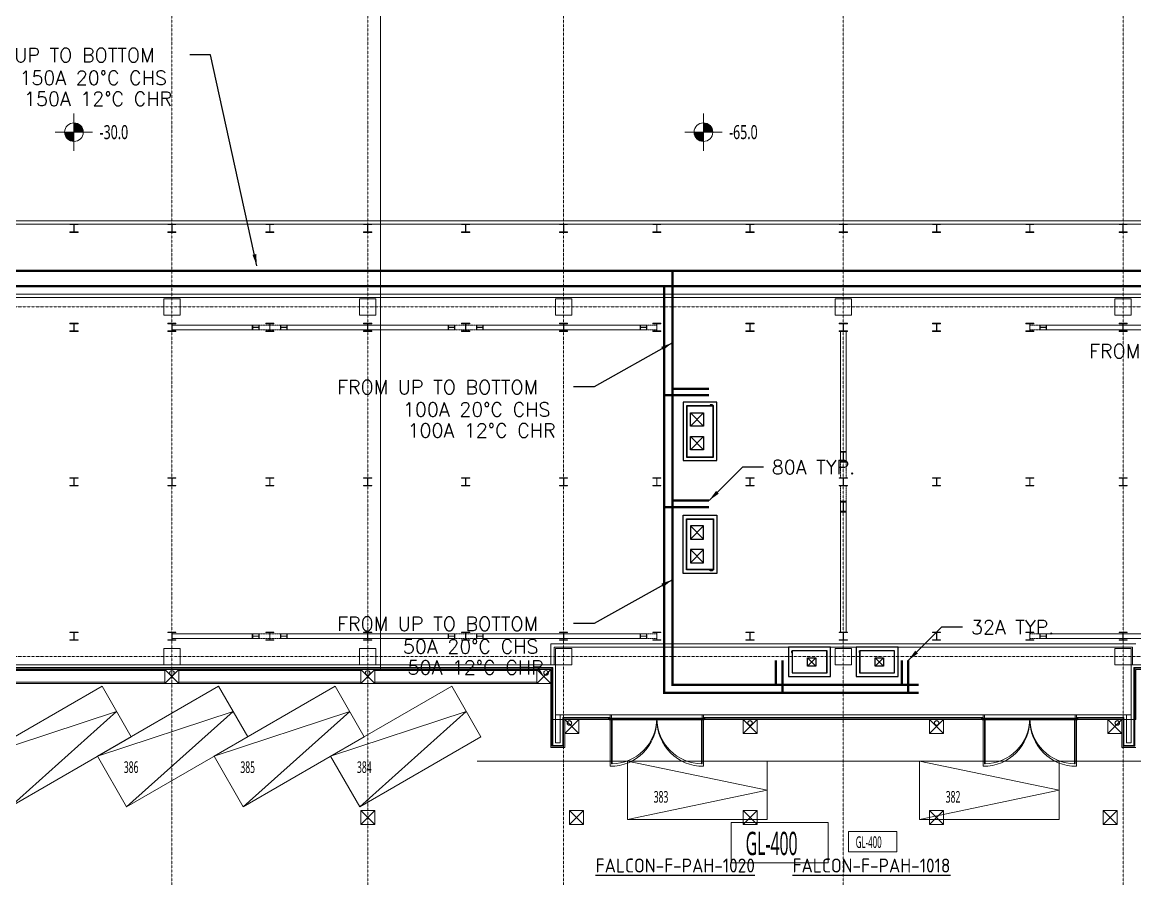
# Model space of a CAD drawing. Extents: x -76427 to 292734, y -42117 to 131250.
# Drawn here: x 103981 to 151700, y -9534 to 27216 of the extents above; entities that cross this region are included whole.
import ezdxf
from ezdxf.enums import TextEntityAlignment as Align

# ---------------------------------------------------------------- set-up
doc = ezdxf.new("R2010")
doc.units = 0
doc.header["$LTSCALE"] = 10
for name, pattern in [('H12PL1$0$JJP_三點線', [0.9, 0.3, -0.15, 0, -0.15, 0, -0.15, 0, -0.15]), ('H12PL1$0$JJP_虛線(退縮線、投影線、地下室範圍、非屬本工程、圖面分區)', [0.45, 0.3, -0.15]), ('XFM2Q05-200k$0$XFM2Q30$0$CENTER', [2, 1.25, -0.25, 0.25, -0.25])]:
    doc.linetypes.add(name, pattern=pattern)
for name, color, linetype in [('H12PL1$0$A-LABEL-HIGH.200K', 252, 'Continuous'), ('H12PL1$0$A-OBJE-MEP', 252, 'Continuous'), ('H12PL1$0$A-WALL-EX', 252, 'Continuous'), ('H12PL1$0$A-WALL-IN.200K', 252, 'Continuous'), ('H12PL1$0$Door', 252, 'Continuous'), ('H12PL1$0$Hattch', 252, 'Continuous'), ('H12PL1$0$L10_14_200_LEVEL', 252, 'Continuous'), ('H12PL1$0$L10_14_DRAN', 252, 'Continuous'), ('H12PL1$0$L10_14_KABE1', 252, 'Continuous'), ('H12PL1$0$L10_14_KABE3', 252, 'Continuous'), ('H12PL1$0$L10_14_LEVEL', 252, 'Continuous'), ('H12PL1$0$L10_14_PKG', 252, 'Continuous'), ('H12PL1$0$L10_14_PKG-NN', 252, 'Continuous'), ('H12PL1$0$L10_14_SIAGE1', 252, 'Continuous'), ('H12PL1$0$L10_14_SITE', 252, 'Continuous'), ('H12PL1$0$L10_14_SUGATA3', 252, 'Continuous'), ('H12PL1$0$L10_14_TATEGU1', 252, 'Continuous'), ('H12PL1$0$L10_14_TATEGU3', 252, 'Continuous'), ('H12PL1$0$S-BEAM-SHOW.200K', 252, 'Continuous'), ('H12PL1$0$S-COL', 252, 'Continuous'), ('H12PL1$0$S-COL.200K', 252, 'Continuous'), ('H12PL1$0$S-FNDN', 252, 'Continuous'), ('H12PL1$0$S-GRID', 252, 'Continuous'), ('H12PL1$0$S-SLAB-SHOW.200K', 252, 'Continuous'), ('XFM2P05-200k$0$M-PIPE-CHWR22', 110, 'Continuous'), ('XFM2P05-200k$0$M-PIPE-CHWS12', 200, 'Continuous'), ('XFM2P05-200k$0$M-PIPE-TEXT', 3, 'Continuous'), ('XFM2P05-200k$0$M-PIPE-TEXT-ARROR', 91, 'Continuous'), ('XFM2Q05-200k$0$M-HVAC-EQUP-TEXT', 4, 'Continuous'), ('XFM2Q05-200k$0$XFM2Q30$0$COL', 8, 'XFM2Q05-200k$0$XFM2Q30$0$CENTER'), ('XFM2Q05-200k$0$XFM2Q30$0$FOUND', 3, 'Continuous'), ('XFM2Q05-200k$0$XFM2Q30$0$M-HVAC-CEQPM', 22, 'Continuous'), ('XFM2Q05-200k$0$XFM2Q30$0$M-HVAC-EQPM', 22, 'Continuous')]:
    doc.layers.add(name, color=color, linetype=linetype)
doc.styles.add('H12PL1$0$Standard', font='', dxfattribs={"width": 0.8})
doc.styles.add('XFM2P05-200k$0$aa-txt', font='simplex.shx', dxfattribs={"bigfont": 'china.shx'})
doc.styles.add('XFM2Q05-200k$0$AA-TXT', font='isocp.shx', dxfattribs={"width": 0.8, "bigfont": 'china.shx'})
doc.styles.get('H12PL1$0$Standard').set_extended_font_data('Microsoft JhengHei')
doc.dimstyles.new('XFM2P05-200k$0$adim-200', dxfattribs={"dimscale": 200, "dimtxt": 0.3, "dimasz": 2.5, "dimexe": 0.1, "dimexo": 0.5, "dimgap": 0.15, "dimtad": 0, "dimdec": 4, "dimzin": 3, "dimdsep": 46, "dimtxsty": 'XFM2P05-200k$0$aa-txt', "dimcen": 2.5, "dimclrd": 256, "dimclre": 256, "dimclrt": 256, "dimadec": 0, "dimazin": 0, "dimtfac": 1, "dimtdec": 4, "dimtmove": 0, "dimatfit": 3, "dimfxl": 1, "dimtolj": 1, "dimtzin": 0, "dimarcsym": 0})

# ---------------------------------------------------------------- blocks, each defined once
blk = doc.blocks.new('H12PL1')
at = {"layer": 'H12PL1$0$Hattch', "linetype": 'Continuous', "lineweight": 0}
for points in [[(106200, 22500), (105800, 22500), (105830.45, 22346.93), (105917.16, 22217.16), (106046.93, 22130.45), (106200, 22100)], [(106200, 22500), (106600, 22500), (106569.55, 22653.07), (106482.84, 22782.84), (106353.07, 22869.55), (106200, 22900)], [(133200, 22500), (132800, 22500), (132830.45, 22346.93), (132917.16, 22217.16), (133046.93, 22130.45), (133200, 22100)], [(133200, 22500), (133600, 22500), (133569.55, 22653.07), (133482.84, 22782.84), (133353.07, 22869.55), (133200, 22900)]]:
    blk.add_hatch(color=256, dxfattribs=at).paths.add_polyline_path(points)
at = {"layer": 'H12PL1$0$A-LABEL-HIGH.200K', "lineweight": 0}
for p, q in [((106200, 21700), (106200, 23300)), ((133200, 21700), (133200, 23300)), ((105400, 22500), (107000, 22500)), ((132400, 22500), (134000, 22500))]:
    blk.add_line(p, q, dxfattribs=at)
for centre in [(106200, 22500), (133200, 22500)]:
    blk.add_circle(centre, 400, dxfattribs=at)
at = {"layer": 'H12PL1$0$A-OBJE-MEP', "lineweight": 0, "flags": 128}
for points in [[(110495, -700, 1), (110305, -700, 1)], [(118895, -700, 1), (118705, -700, 1)], [(126545, -700, 1), (126355, -700, 1)], [(127545, -2850, 1), (127355, -2850, 1)], [(135295, -2850, 1), (135105, -2850, 1)], [(143295, -2850, 1), (143105, -2850, 1)], [(151045, -2850, 1), (150855, -2850, 1)]]:
    blk.add_lwpolyline(points, format="xyb", close=True, dxfattribs=at)
at = {"layer": 'H12PL1$0$A-OBJE-MEP', "lineweight": 0}
for centre in [(110400, -700), (118800, -700), (126450, -700), (127450, -2850), (135200, -2850), (143200, -2850), (150950, -2850)]:
    blk.add_circle(centre, 100, dxfattribs=at)
at = {"layer": 'H12PL1$0$A-WALL-EX', "lineweight": 0}
for p, q in [((126700, -465), (77050, -465)), ((126735, -465), (126700, -465)), ((126735, -465), (126700, -465)), ((126735, -500), (126735, -465)), ((151700, -465), (151665, -465)), ((151700, -465), (151665, -465)), ((151665, -465), (151665, -500)), ((170650, -465), (151700, -465)), ((126735, -3815), (126735, -500)), ((151665, -500), (151665, -3700)), ((127165, -2615), (127165, -2650)), ((127165, -2615), (127165, -2650)), ((127200, -2615), (127165, -2615)), ((127165, -2650), (127165, -3815)), ((129200, -2615), (127200, -2615)), ((129200, -2650), (129200, -2500)), ((133200, -2650), (133200, -2500)), ((145200, -2615), (133200, -2615)), ((145200, -2650), (145200, -2500)), ((149200, -2650), (149200, -2500)), ((151200, -2615), (149200, -2615)), ((151235, -2615), (151200, -2615)), ((151235, -2650), (151235, -2615)), ((151235, -2650), (151235, -2615)), ((151235, -3815), (151235, -2650)), ((126735, -3815), (126850, -3815)), ((126735, -3815), (126850, -3815)), ((127050, -3815), (126850, -3815)), ((127050, -3815), (127165, -3815)), ((127050, -3815), (127165, -3815)), ((151235, -3815), (151350, -3815)), ((151235, -3815), (151350, -3815)), ((151665, -3815), (151350, -3815)), ((151665, -3815), (151665, -3700)), ((151665, -3815), (151665, -3700))]:
    blk.add_line(p, q, dxfattribs=at)
at = {"layer": 'H12PL1$0$A-WALL-EX', "lineweight": 0, "flags": 128}
for points in [[(126735, -350), (77050, -350)], [(126850, -350), (126735, -350)], [(126850, -3700), (126850, -350)], [(151550, -350), (151665, -350)], [(151550, -350), (151550, -3700)], [(170650, -350), (151665, -350)], [(77050, -500), (126700, -500)], [(77050, -500), (126700, -500)], [(77050, -500), (126700, -500)], [(77050, -500), (126700, -500)], [(77050, -500), (126700, -500)], [(77050, -500), (126700, -500)], [(77050, -500), (126700, -500)], [(77050, -500), (126700, -500)], [(126700, -500), (126700, -3850)], [(151700, -500), (170650, -500)], [(151700, -3815), (151700, -500)], [(127050, -2500), (127050, -2615)], [(129200, -2500), (127050, -2500)], [(127050, -2615), (127050, -3700)], [(129200, -2650), (127200, -2650)], [(129200, -2650), (127200, -2650)], [(129200, -2650), (127200, -2650)], [(129200, -2650), (127200, -2650)], [(151200, -2650), (127200, -2650)], [(151200, -2650), (127200, -2650)], [(151200, -2650), (127200, -2650)], [(127200, -3850), (127200, -2650)], [(127200, -2650), (129200, -2650)], [(145200, -2500), (133200, -2500)], [(145200, -2650), (133200, -2650)], [(145200, -2650), (133200, -2650)], [(145200, -2650), (133200, -2650)], [(145200, -2650), (133200, -2650)], [(133200, -2650), (145200, -2650)], [(151350, -2500), (149200, -2500)], [(151200, -2650), (149200, -2650)], [(151200, -2650), (149200, -2650)], [(151200, -2650), (149200, -2650)], [(151200, -2650), (149200, -2650)], [(149200, -2650), (151200, -2650)], [(151200, -2650), (151200, -3850)], [(151350, -2500), (151350, -2615)], [(151350, -3700), (151350, -2615)], [(127050, -3700), (126850, -3700)], [(151550, -3700), (151350, -3700)], [(151700, -3850), (151700, -3815)], [(126700, -3850), (126735, -3850)], [(126735, -3850), (127165, -3850)], [(127200, -3850), (127165, -3850)], [(151200, -3850), (151235, -3850)], [(151235, -3850), (151700, -3850)]]:
    blk.add_lwpolyline(points, dxfattribs=at)
at = {"layer": 'H12PL1$0$A-WALL-IN.200K', "lineweight": 0, "flags": 128}
for points in [[(243150, 18700), (39500, 18700)], [(102175, 18550), (106025, 18550)], [(106375, 18550), (110225, 18550)], [(110575, 18550), (114425, 18550)], [(114775, 18550), (118625, 18550)], [(118975, 18550), (122825, 18550)], [(123175, 18550), (127025, 18550)], [(127375, 18550), (131025, 18550)], [(131375, 18550), (135025, 18550)], [(135375, 18550), (139025, 18550)], [(139375, 18550), (143025, 18550)], [(143375, 18550), (147025, 18550)], [(147375, 18550), (151025, 18550)], [(151375, 18550), (155225, 18550)], [(167450, 15550), (42650, 15550)], [(102550, 15400), (167450, 15400)], [(126650, 550), (126650, 400)], [(151750, 550), (126650, 550)], [(126650, 400), (126650, -350)], [(126800, -350), (126800, 400)], [(126800, 400), (151600, 400)], [(151600, 400), (151600, -350)], [(126800, -350), (126650, -350)], [(151750, -350), (151600, -350)]]:
    blk.add_lwpolyline(points, dxfattribs=at)
at = {"layer": 'H12PL1$0$Door', "lineweight": 0}
for p, q in [((129250, -2500), (129200, -2500)), ((129200, -2500), (129200, -2650)), ((129200, -2650), (129250, -2650)), ((129250, -2650), (129250, -2500)), ((129250, -2650), (129250, -4600)), ((129280, -2650), (129250, -2650)), ((129280, -4600), (129280, -2650)), ((133120, -2650), (133120, -4600)), ((133150, -2650), (133120, -2650)), ((133200, -2500), (133150, -2500)), ((133150, -2500), (133150, -2650)), ((133150, -4600), (133150, -2650)), ((133150, -2650), (133200, -2650)), ((133200, -2650), (133200, -2500)), ((145250, -2500), (145200, -2500)), ((145200, -2500), (145200, -2650)), ((145200, -2650), (145250, -2650)), ((145250, -2650), (145250, -2500)), ((145250, -2650), (145250, -4600)), ((145280, -2650), (145250, -2650)), ((145280, -4600), (145280, -2650)), ((149120, -2650), (149120, -4600)), ((149150, -2650), (149120, -2650)), ((149200, -2500), (149150, -2500)), ((149150, -2500), (149150, -2650)), ((149150, -4600), (149150, -2650)), ((149150, -2650), (149200, -2650)), ((149200, -2650), (149200, -2500)), ((129250, -4600), (129280, -4600)), ((133120, -4600), (133150, -4600)), ((145250, -4600), (145280, -4600)), ((149120, -4600), (149150, -4600))]:
    blk.add_line(p, q, dxfattribs=at)
for centre, start, end in [((129250, -2650), 270, 0), ((133150, -2650), 180, 270), ((145250, -2650), 270, 0), ((149150, -2650), 180, 270)]:
    blk.add_arc(centre, 1950, start, end, dxfattribs=at)
at = {"layer": 'H12PL1$0$L10_14_200_LEVEL', "lineweight": 0, "flags": 128}
blk.add_lwpolyline([(139419.68, -7510.42), (141500.77, -7510.42), (141500.77, -8378.31), (139419.68, -8378.31)], close=True, dxfattribs=at)
at = {"layer": 'H12PL1$0$L10_14_DRAN', "lineweight": 0}
for centre in [(110400, -700), (118800, -700), (126450, -700), (127450, -2850), (127450, -2850), (135200, -2850), (135200, -2850), (143200, -2850), (143200, -2850), (150950, -2850), (150950, -2850)]:
    blk.add_circle(centre, 100, dxfattribs=at)
at = {"layer": 'H12PL1$0$L10_14_KABE1', "lineweight": 0}
for p, q in [((126650, -550), (77100, -550)), ((126650, -3900), (126650, -550)), ((127250, -3900), (127250, -2700)), ((127250, -2700), (129132.5, -2700)), ((133262.5, -2700), (145132.5, -2700)), ((151150, -2700), (149262.5, -2700)), ((151150, -3900), (151150, -2700)), ((126650, -3900), (127250, -3900)), ((151750, -3900), (151150, -3900))]:
    blk.add_line(p, q, dxfattribs=at)
at = {"layer": 'H12PL1$0$L10_14_KABE3', "lineweight": 0}
for p, q in [((129132.5, -2650), (129132.5, -2700)), ((133262.5, -2650), (133262.5, -2700)), ((145132.5, -2650), (145132.5, -2700)), ((149262.5, -2650), (149262.5, -2700))]:
    blk.add_line(p, q, dxfattribs=at)
at = {"layer": 'H12PL1$0$L10_14_LEVEL', "lineweight": 0, "flags": 128}
blk.add_lwpolyline([(134387.64, -7114.17), (138549.81, -7114.17), (138549.81, -8849.94), (134387.64, -8849.94)], close=True, dxfattribs=at)
at = {"layer": 'H12PL1$0$L10_14_PKG', "lineweight": 0, "flags": 128}
for points in [[(103456.49, -6441.61), (108652.64, -3441.61), (107402.64, -1276.55), (102206.49, -4276.55)], [(108456.49, -6441.61), (113652.64, -3441.61), (112402.64, -1276.55), (107206.49, -4276.55)], [(113456.49, -6441.61), (118652.64, -3441.61), (117402.64, -1276.55), (112206.49, -4276.55)], [(118456.49, -6441.61), (123652.64, -3441.61), (122402.64, -1276.55), (117206.49, -4276.55)], [(129937.5, -6985), (135937.5, -6985), (135937.5, -4485), (129937.5, -4485)], [(142462.5, -6985), (148462.5, -6985), (148462.5, -4485), (142462.5, -4485)]]:
    blk.add_lwpolyline(points, close=True, dxfattribs=at)
for points in [[(103456.49, -6441.61), (108027.64, -2359.08), (102206.49, -4276.55)], [(108456.49, -6441.61), (113027.64, -2359.08), (107206.49, -4276.55)], [(113456.49, -6441.61), (118027.64, -2359.08), (112206.49, -4276.55)], [(118456.49, -6441.61), (123027.64, -2359.08), (117206.49, -4276.55)], [(129937.5, -6985), (135937.5, -5735), (129937.5, -4485)], [(142462.5, -6985), (148462.5, -5735), (142462.5, -4485)]]:
    blk.add_lwpolyline(points, dxfattribs=at)
at = {"layer": 'H12PL1$0$L10_14_SIAGE1', "lineweight": 0}
for p, q in [((129132.5, -2700), (129157.5, -2700)), ((133237.5, -2700), (133262.5, -2700)), ((145132.5, -2700), (145157.5, -2700)), ((149237.5, -2700), (149262.5, -2700))]:
    blk.add_line(p, q, dxfattribs=at)
at = {"layer": 'H12PL1$0$L10_14_SITE', "lineweight": 0}
blk.add_line((152524.63, -4485), (123488.96, -4485), dxfattribs=at)
at = {"layer": 'H12PL1$0$L10_14_SUGATA3', "lineweight": 0}
for p, q in [((102300, -600), (110100, -600)), ((110100, -1150), (110700, -550)), ((110100, -550), (110700, -1150)), ((110700, -600), (118500, -600)), ((118500, -1150), (119100, -550)), ((118500, -550), (119100, -1150)), ((119100, -600), (126050, -600)), ((126050, -1150), (126650, -550)), ((126050, -550), (126650, -1150)), ((77700, -1150), (126050, -1150)), ((102300, -1100), (110100, -1100)), ((110700, -1100), (118500, -1100)), ((119100, -1100), (126050, -1100)), ((127250, -3300), (127850, -2700)), ((127250, -2700), (127850, -3300)), ((134900, -3300), (135500, -2700)), ((134900, -2700), (135500, -3300)), ((142900, -2700), (143500, -3300)), ((142900, -3300), (143500, -2700)), ((150550, -3300), (151150, -2700)), ((150550, -2700), (151150, -3300)), ((118500, -6600), (119100, -7200)), ((118500, -7200), (119100, -6600)), ((127450, -6600), (128050, -7200)), ((127450, -7200), (128050, -6600)), ((134900, -6600), (135500, -7200)), ((134900, -7200), (135500, -6600)), ((142900, -6600), (143500, -7200)), ((142900, -7200), (143500, -6600)), ((150350, -6600), (150950, -7200)), ((150350, -7200), (150950, -6600))]:
    blk.add_line(p, q, dxfattribs=at)
at = {"layer": 'H12PL1$0$L10_14_SUGATA3', "lineweight": 0, "flags": 128}
for points in [[(110100, -1150), (110700, -1150), (110700, -550), (110100, -550)], [(118500, -1150), (119100, -1150), (119100, -550), (118500, -550)], [(126050, -1150), (126650, -1150), (126650, -550), (126050, -550)], [(127250, -3300), (127850, -3300), (127850, -2700), (127250, -2700)], [(134900, -3300), (135500, -3300), (135500, -2700), (134900, -2700)], [(142900, -3300), (143500, -3300), (143500, -2700), (142900, -2700)], [(150550, -3300), (151150, -3300), (151150, -2700), (150550, -2700)], [(118500, -7200), (119100, -7200), (119100, -6600), (118500, -6600)], [(127450, -7200), (128050, -7200), (128050, -6600), (127450, -6600)], [(134900, -7200), (135500, -7200), (135500, -6600), (134900, -6600)], [(142900, -7200), (143500, -7200), (143500, -6600), (142900, -6600)], [(150350, -7200), (150950, -7200), (150950, -6600), (150350, -6600)]]:
    blk.add_lwpolyline(points, close=True, dxfattribs=at)
at = {"layer": 'H12PL1$0$L10_14_TATEGU1', "lineweight": 0, "flags": 128}
for points in [[(129157.5, -2675), (129157.5, -2710), (129182.5, -2710), (129182.5, -2665), (129197.5, -2665), (129197.5, -2650)], [(133237.5, -2675), (133237.5, -2710), (133212.5, -2710), (133212.5, -2665), (133197.5, -2665), (133197.5, -2650)], [(145157.5, -2675), (145157.5, -2710), (145182.5, -2710), (145182.5, -2665), (145197.5, -2665), (145197.5, -2650)], [(149237.5, -2675), (149237.5, -2710), (149212.5, -2710), (149212.5, -2665), (149197.5, -2665), (149197.5, -2650)]]:
    blk.add_lwpolyline(points, dxfattribs=at)
at = {"layer": 'H12PL1$0$L10_14_TATEGU3', "lineweight": 0}
for p, q in [((129200, -4710), (129200, -2710)), ((131200, -2800), (131200, -2650)), ((133200, -4710), (133200, -2710)), ((145200, -4710), (145200, -2710)), ((147200, -2800), (147200, -2650)), ((149200, -4710), (149200, -2710))]:
    blk.add_line(p, q, dxfattribs=at)
at = {"layer": 'H12PL1$0$L10_14_TATEGU3', "lineweight": 0, "flags": 128}
for points in [[(133207.5, -2710), (129192.5, -2710), (129192.5, -2670), (133207.5, -2670)], [(149207.5, -2710), (145192.5, -2710), (145192.5, -2670), (149207.5, -2670)]]:
    blk.add_lwpolyline(points, close=True, dxfattribs=at)
at = {"layer": 'H12PL1$0$L10_14_TATEGU3', "lineweight": 0}
for centre, start, end in [((129200, -2710), 270, 0), ((133200, -2710), 180, 270), ((145200, -2710), 270, 0), ((149200, -2710), 180, 270)]:
    blk.add_arc(centre, 2000, start, end, dxfattribs=at)
at = {"layer": 'H12PL1$0$S-BEAM-SHOW.200K', "lineweight": 0}
for p, q in [((110400, 14225), (114140.01, 14225)), ((110400, 14025), (110400, 14225)), ((110400, 14025), (114140.01, 14025)), ((113866.83, 14225), (113849.39, 14225)), ((113849.39, 14225), (113849.39, 14025)), ((113849.39, 14025), (113866.83, 14025)), ((113866.83, 14135), (113866.83, 14225)), ((113869.38, 14130.76), (113866.83, 14135)), ((113866.83, 14115), (113869.38, 14119.24)), ((113866.83, 14025), (113866.83, 14115)), ((113875.55, 14129), (113869.38, 14130.76)), ((113869.38, 14119.24), (113875.55, 14121)), ((114113.85, 14129), (113875.55, 14129)), ((113875.55, 14121), (114113.85, 14121)), ((114120.02, 14130.76), (114113.85, 14129)), ((114113.85, 14121), (114120.02, 14119.24)), ((114122.57, 14135), (114120.02, 14130.76)), ((114120.02, 14119.24), (114122.57, 14115)), ((114140.01, 14225), (114122.57, 14225)), ((114122.57, 14225), (114122.57, 14135)), ((114122.57, 14115), (114122.57, 14025)), ((114122.57, 14025), (114140.01, 14025)), ((114140.01, 14025), (114140.01, 14225)), ((118800, 14225), (115059.99, 14225)), ((115077.43, 14225), (115059.99, 14225)), ((115059.99, 14225), (115059.99, 14025)), ((118800, 14025), (115059.99, 14025)), ((115059.99, 14025), (115077.43, 14025)), ((115077.43, 14135), (115077.43, 14225)), ((115079.98, 14130.76), (115077.43, 14135)), ((115077.43, 14115), (115079.98, 14119.24)), ((115077.43, 14025), (115077.43, 14115)), ((115086.15, 14129), (115079.98, 14130.76)), ((115079.98, 14119.24), (115086.15, 14121)), ((115324.45, 14129), (115086.15, 14129)), ((115086.15, 14121), (115324.45, 14121)), ((115330.62, 14130.76), (115324.45, 14129)), ((115324.45, 14121), (115330.62, 14119.24)), ((115333.17, 14135), (115330.62, 14130.76)), ((115330.62, 14119.24), (115333.17, 14115)), ((115350.61, 14225), (115333.17, 14225)), ((115333.17, 14225), (115333.17, 14135)), ((115333.17, 14115), (115333.17, 14025)), ((115333.17, 14025), (115350.61, 14025)), ((115350.61, 14025), (115350.61, 14225)), ((118800, 14225), (122540.01, 14225)), ((118800, 14025), (122540.01, 14025)), ((122266.83, 14225), (122249.39, 14225)), ((122249.39, 14225), (122249.39, 14025)), ((122249.39, 14025), (122266.83, 14025)), ((122266.83, 14135), (122266.83, 14225)), ((122269.38, 14130.76), (122266.83, 14135)), ((122266.83, 14115), (122269.38, 14119.24)), ((122266.83, 14025), (122266.83, 14115)), ((122275.55, 14129), (122269.38, 14130.76)), ((122269.38, 14119.24), (122275.55, 14121)), ((122513.85, 14129), (122275.55, 14129)), ((122275.55, 14121), (122513.85, 14121)), ((122520.02, 14130.76), (122513.85, 14129)), ((122513.85, 14121), (122520.02, 14119.24)), ((122522.57, 14135), (122520.02, 14130.76)), ((122520.02, 14119.24), (122522.57, 14115)), ((122540.01, 14225), (122522.57, 14225)), ((122522.57, 14225), (122522.57, 14135)), ((122522.57, 14115), (122522.57, 14025)), ((122522.57, 14025), (122540.01, 14025)), ((122540.01, 14025), (122540.01, 14225)), ((127200, 14225), (123459.99, 14225)), ((123477.43, 14225), (123459.99, 14225)), ((123459.99, 14225), (123459.99, 14025)), ((127200, 14025), (123459.99, 14025)), ((123459.99, 14025), (123477.43, 14025)), ((123477.43, 14135), (123477.43, 14225)), ((123479.98, 14130.76), (123477.43, 14135)), ((123477.43, 14115), (123479.98, 14119.24)), ((123477.43, 14025), (123477.43, 14115)), ((123486.15, 14129), (123479.98, 14130.76)), ((123479.98, 14119.24), (123486.15, 14121)), ((123724.45, 14129), (123486.15, 14129)), ((123486.15, 14121), (123724.45, 14121)), ((123730.62, 14130.76), (123724.45, 14129)), ((123724.45, 14121), (123730.62, 14119.24)), ((123733.17, 14135), (123730.62, 14130.76)), ((123730.62, 14119.24), (123733.17, 14115)), ((123750.61, 14225), (123733.17, 14225)), ((123733.17, 14225), (123733.17, 14135)), ((123733.17, 14115), (123733.17, 14025)), ((123733.17, 14025), (123750.61, 14025)), ((123750.61, 14025), (123750.61, 14225)), ((127200, 14225), (130767.57, 14225)), ((127200, 14025), (130767.57, 14025)), ((130500.94, 14225), (130483.92, 14225)), ((130483.92, 14225), (130483.92, 14025)), ((130483.92, 14025), (130500.94, 14025)), ((130500.94, 14135), (130500.94, 14225)), ((130503.43, 14130.76), (130500.94, 14135)), ((130500.94, 14115), (130503.43, 14119.24)), ((130500.94, 14025), (130500.94, 14115)), ((130509.45, 14129), (130503.43, 14130.76)), ((130503.43, 14119.24), (130509.45, 14121)), ((130742.04, 14129), (130509.45, 14129)), ((130509.45, 14121), (130742.04, 14121)), ((130748.06, 14130.76), (130742.04, 14129)), ((130742.04, 14121), (130748.06, 14119.24)), ((130750.55, 14135), (130748.06, 14130.76)), ((130748.06, 14119.24), (130750.55, 14115)), ((130767.57, 14225), (130750.55, 14225)), ((130750.55, 14225), (130750.55, 14135)), ((130750.55, 14115), (130750.55, 14025)), ((130750.55, 14025), (130767.57, 14025)), ((130767.57, 14025), (130767.57, 14225)), ((139075, 13950), (139075, 8333.91)), ((139075, 13950), (139325, 13950)), ((139325, 13950), (139325, 8333.91)), ((151200, 14225), (147632.43, 14225)), ((147649.45, 14225), (147632.43, 14225)), ((147632.43, 14225), (147632.43, 14025)), ((151200, 14025), (147632.43, 14025)), ((147632.43, 14025), (147649.45, 14025)), ((147649.45, 14135), (147649.45, 14225)), ((147651.94, 14130.76), (147649.45, 14135)), ((147649.45, 14115), (147651.94, 14119.24)), ((147649.45, 14025), (147649.45, 14115)), ((147657.96, 14129), (147651.94, 14130.76)), ((147651.94, 14119.24), (147657.96, 14121)), ((147890.55, 14129), (147657.96, 14129)), ((147657.96, 14121), (147890.55, 14121)), ((147896.57, 14130.76), (147890.55, 14129)), ((147890.55, 14121), (147896.57, 14119.24)), ((147899.06, 14135), (147896.57, 14130.76)), ((147896.57, 14119.24), (147899.06, 14115)), ((147916.08, 14225), (147899.06, 14225)), ((147899.06, 14225), (147899.06, 14135)), ((147899.06, 14115), (147899.06, 14025)), ((147899.06, 14025), (147916.08, 14025)), ((147916.08, 14025), (147916.08, 14225)), ((151200, 14225), (154940.01, 14225)), ((151200, 14025), (154940.01, 14025)), ((139325, 8801.98), (139075, 8801.98)), ((139075, 8801.98), (139075, 8764.53)), ((139075, 8764.53), (139194, 8764.53)), ((139194, 8764.53), (139206, 8764.53)), ((139206, 8764.53), (139194, 8764.53)), ((139194, 8764.53), (139194, 8371.36)), ((139206, 8764.53), (139325, 8764.53)), ((139206, 8371.36), (139206, 8764.53)), ((139325, 8764.53), (139325, 8801.98)), ((139075, 8371.36), (139075, 8333.91)), ((139194, 8371.36), (139075, 8371.36)), ((139075, 8333.91), (139325, 8333.91)), ((139194, 8371.36), (139206, 8371.36)), ((139206, 8371.36), (139194, 8371.36)), ((139325, 8371.36), (139206, 8371.36)), ((139325, 8333.91), (139325, 8371.36)), ((139075, 1050), (139075, 6666.09)), ((139325, 6666.09), (139075, 6666.09)), ((139075, 6666.09), (139075, 6628.64)), ((139075, 6628.64), (139194, 6628.64)), ((139075, 6235.47), (139075, 6198.02)), ((139194, 6235.47), (139075, 6235.47)), ((139206, 6628.64), (139194, 6628.64)), ((139194, 6628.64), (139194, 6235.47)), ((139194, 6628.64), (139206, 6628.64)), ((139206, 6235.47), (139194, 6235.47)), ((139194, 6235.47), (139206, 6235.47)), ((139206, 6235.47), (139206, 6628.64)), ((139206, 6628.64), (139325, 6628.64)), ((139325, 6235.47), (139206, 6235.47)), ((139325, 1050), (139325, 6666.09)), ((139325, 6628.64), (139325, 6666.09)), ((139325, 6198.02), (139325, 6235.47)), ((139075, 6198.02), (139325, 6198.02)), ((110400, 975), (114140.01, 975)), ((110400, 775), (110400, 975)), ((113866.83, 975), (113849.39, 975)), ((113849.39, 975), (113849.39, 775)), ((113866.83, 885), (113866.83, 975)), ((114140.01, 975), (114122.57, 975)), ((114122.57, 975), (114122.57, 885)), ((114140.01, 775), (114140.01, 975)), ((118800, 975), (115059.99, 975)), ((115077.43, 975), (115059.99, 975)), ((115059.99, 975), (115059.99, 775)), ((115077.43, 885), (115077.43, 975)), ((115350.61, 975), (115333.17, 975)), ((115333.17, 975), (115333.17, 885)), ((115350.61, 775), (115350.61, 975)), ((118800, 975), (122540.01, 975)), ((122266.83, 975), (122249.39, 975)), ((122249.39, 975), (122249.39, 775)), ((122266.83, 885), (122266.83, 975)), ((122540.01, 975), (122522.57, 975)), ((122522.57, 975), (122522.57, 885)), ((122540.01, 775), (122540.01, 975)), ((127200, 975), (123459.99, 975)), ((123477.43, 975), (123459.99, 975)), ((123459.99, 975), (123459.99, 775)), ((123477.43, 885), (123477.43, 975)), ((123750.61, 975), (123733.17, 975)), ((123733.17, 975), (123733.17, 885)), ((123750.61, 775), (123750.61, 975)), ((127200, 975), (130767.57, 975)), ((130500.94, 975), (130483.92, 975)), ((130483.92, 975), (130483.92, 775)), ((130500.94, 885), (130500.94, 975)), ((130767.57, 975), (130750.55, 975)), ((130750.55, 975), (130750.55, 885)), ((130767.57, 775), (130767.57, 975)), ((139325, 1050), (139075, 1050)), ((151200, 975), (147632.43, 975)), ((147649.45, 975), (147632.43, 975)), ((147632.43, 975), (147632.43, 775)), ((147649.45, 885), (147649.45, 975)), ((147916.08, 975), (147899.06, 975)), ((147899.06, 975), (147899.06, 885)), ((147916.08, 775), (147916.08, 975)), ((151200, 975), (154940.01, 975)), ((110400, 775), (114140.01, 775)), ((113849.39, 775), (113866.83, 775)), ((113869.38, 880.76), (113866.83, 885)), ((113866.83, 865), (113869.38, 869.24)), ((113866.83, 775), (113866.83, 865)), ((113875.55, 879), (113869.38, 880.76)), ((113869.38, 869.24), (113875.55, 871)), ((114113.85, 879), (113875.55, 879)), ((113875.55, 871), (114113.85, 871)), ((114120.02, 880.76), (114113.85, 879)), ((114113.85, 871), (114120.02, 869.24)), ((114122.57, 885), (114120.02, 880.76)), ((114120.02, 869.24), (114122.57, 865)), ((114122.57, 865), (114122.57, 775)), ((114122.57, 775), (114140.01, 775)), ((118800, 775), (115059.99, 775)), ((115059.99, 775), (115077.43, 775)), ((115079.98, 880.76), (115077.43, 885)), ((115077.43, 865), (115079.98, 869.24)), ((115077.43, 775), (115077.43, 865)), ((115086.15, 879), (115079.98, 880.76)), ((115079.98, 869.24), (115086.15, 871)), ((115324.45, 879), (115086.15, 879)), ((115086.15, 871), (115324.45, 871)), ((115330.62, 880.76), (115324.45, 879)), ((115324.45, 871), (115330.62, 869.24)), ((115333.17, 885), (115330.62, 880.76)), ((115330.62, 869.24), (115333.17, 865)), ((115333.17, 865), (115333.17, 775)), ((115333.17, 775), (115350.61, 775)), ((118800, 775), (122540.01, 775)), ((122249.39, 775), (122266.83, 775)), ((122269.38, 880.76), (122266.83, 885)), ((122266.83, 865), (122269.38, 869.24)), ((122266.83, 775), (122266.83, 865)), ((122275.55, 879), (122269.38, 880.76)), ((122269.38, 869.24), (122275.55, 871)), ((122513.85, 879), (122275.55, 879)), ((122275.55, 871), (122513.85, 871)), ((122520.02, 880.76), (122513.85, 879)), ((122513.85, 871), (122520.02, 869.24)), ((122522.57, 885), (122520.02, 880.76)), ((122520.02, 869.24), (122522.57, 865)), ((122522.57, 865), (122522.57, 775)), ((122522.57, 775), (122540.01, 775)), ((127200, 775), (123459.99, 775)), ((123459.99, 775), (123477.43, 775)), ((123479.98, 880.76), (123477.43, 885)), ((123477.43, 865), (123479.98, 869.24)), ((123477.43, 775), (123477.43, 865)), ((123486.15, 879), (123479.98, 880.76)), ((123479.98, 869.24), (123486.15, 871)), ((123724.45, 879), (123486.15, 879)), ((123486.15, 871), (123724.45, 871)), ((123730.62, 880.76), (123724.45, 879)), ((123724.45, 871), (123730.62, 869.24)), ((123733.17, 885), (123730.62, 880.76)), ((123730.62, 869.24), (123733.17, 865)), ((123733.17, 865), (123733.17, 775)), ((123733.17, 775), (123750.61, 775)), ((127200, 775), (130767.57, 775)), ((130483.92, 775), (130500.94, 775)), ((130503.43, 880.76), (130500.94, 885)), ((130500.94, 865), (130503.43, 869.24)), ((130500.94, 775), (130500.94, 865)), ((130509.45, 879), (130503.43, 880.76)), ((130503.43, 869.24), (130509.45, 871)), ((130742.04, 879), (130509.45, 879)), ((130509.45, 871), (130742.04, 871)), ((130748.06, 880.76), (130742.04, 879)), ((130742.04, 871), (130748.06, 869.24)), ((130750.55, 885), (130748.06, 880.76)), ((130748.06, 869.24), (130750.55, 865)), ((130750.55, 865), (130750.55, 775)), ((130750.55, 775), (130767.57, 775)), ((151200, 775), (147632.43, 775)), ((147632.43, 775), (147649.45, 775)), ((147651.94, 880.76), (147649.45, 885)), ((147649.45, 865), (147651.94, 869.24)), ((147649.45, 775), (147649.45, 865)), ((147657.96, 879), (147651.94, 880.76)), ((147651.94, 869.24), (147657.96, 871)), ((147890.55, 879), (147657.96, 879)), ((147657.96, 871), (147890.55, 871)), ((147896.57, 880.76), (147890.55, 879)), ((147890.55, 871), (147896.57, 869.24)), ((147899.06, 885), (147896.57, 880.76)), ((147896.57, 869.24), (147899.06, 865)), ((147899.06, 865), (147899.06, 775)), ((147899.06, 775), (147916.08, 775)), ((151200, 775), (154940.01, 775))]:
    blk.add_line(p, q, dxfattribs=at)
at = {"layer": 'H12PL1$0$S-BEAM-SHOW.200K', "linetype": 'H12PL1$0$JJP_虛線(退縮線、投影線、地下室範圍、非屬本工程、圖面分區)', "lineweight": 0}
for p, q in [((114140.01, 14225), (114600, 14225)), ((114140.01, 14025), (114600, 14025)), ((115059.99, 14225), (114600, 14225)), ((115059.99, 14025), (114600, 14025)), ((122540.01, 14225), (123000, 14225)), ((122540.01, 14025), (123000, 14025)), ((123459.99, 14225), (123000, 14225)), ((123459.99, 14025), (123000, 14025)), ((130767.57, 14225), (131200, 14225)), ((130767.57, 14025), (131200, 14025)), ((131200, 14025), (131200, 14225)), ((147632.43, 14225), (147200, 14225)), ((147200, 14225), (147200, 14025)), ((147632.43, 14025), (147200, 14025)), ((139075, 8333.91), (139075, 7675)), ((139325, 8333.91), (139325, 7675)), ((139075, 7675), (139325, 7675)), ((139075, 6666.09), (139075, 7325)), ((139325, 7325), (139075, 7325)), ((139325, 6666.09), (139325, 7325)), ((114140.01, 975), (114600, 975)), ((115059.99, 975), (114600, 975)), ((122540.01, 975), (123000, 975)), ((123459.99, 975), (123000, 975)), ((130767.57, 975), (131200, 975)), ((131200, 775), (131200, 975)), ((147632.43, 975), (147200, 975)), ((147200, 975), (147200, 775)), ((114140.01, 775), (114600, 775)), ((115059.99, 775), (114600, 775)), ((122540.01, 775), (123000, 775)), ((123459.99, 775), (123000, 775)), ((130767.57, 775), (131200, 775)), ((147632.43, 775), (147200, 775))]:
    blk.add_line(p, q, dxfattribs=at)
at = {"layer": 'H12PL1$0$S-COL', "lineweight": 0, "flags": 128}
for points in [[(110050, 14650), (110750, 14650), (110750, 15350), (110050, 15350)], [(118450, 14650), (119150, 14650), (119150, 15350), (118450, 15350)], [(126850, 14650), (127550, 14650), (127550, 15350), (126850, 15350)], [(138850, 14650), (139550, 14650), (139550, 15350), (138850, 15350)], [(150850, 14650), (151550, 14650), (151550, 15350), (150850, 15350)], [(126850, 350), (126850, -350), (127550, -350), (127550, 350)], [(138850, -350), (139550, -350), (139550, 350), (138850, 350)], [(150850, 350), (150850, -350), (151550, -350), (151550, 350)]]:
    blk.add_lwpolyline(points, close=True, dxfattribs=at)
for points in [[(110750, -350), (110750, 350), (110050, 350), (110050, -350)], [(119150, -350), (119150, 350), (118450, 350), (118450, -350)]]:
    blk.add_lwpolyline(points, dxfattribs=at)
at = {"layer": 'H12PL1$0$S-COL.200K', "lineweight": 0, "flags": 128}
for points in [[(106375, 18550), (106375, 18531), (106213, 18531, 0.41421356), (106206, 18524), (106206, 18226, 0.41421356), (106213, 18219), (106375, 18219), (106375, 18200), (106025, 18200), (106025, 18219), (106187, 18219, 0.41421356), (106194, 18226), (106194, 18524, 0.41421356), (106187, 18531), (106025, 18531), (106025, 18550)], [(110575, 18550), (110575, 18531), (110413, 18531, 0.41421356), (110406, 18524), (110406, 18226, 0.41421356), (110413, 18219), (110575, 18219), (110575, 18200), (110225, 18200), (110225, 18219), (110387, 18219, 0.41421356), (110394, 18226), (110394, 18524, 0.41421356), (110387, 18531), (110225, 18531), (110225, 18550)], [(114775, 18550), (114775, 18531), (114613, 18531, 0.41421356), (114606, 18524), (114606, 18226, 0.41421356), (114613, 18219), (114775, 18219), (114775, 18200), (114425, 18200), (114425, 18219), (114587, 18219, 0.41421356), (114594, 18226), (114594, 18524, 0.41421356), (114587, 18531), (114425, 18531), (114425, 18550)], [(118975, 18550), (118975, 18531), (118813, 18531, 0.41421356), (118806, 18524), (118806, 18226, 0.41421356), (118813, 18219), (118975, 18219), (118975, 18200), (118625, 18200), (118625, 18219), (118787, 18219, 0.41421356), (118794, 18226), (118794, 18524, 0.41421356), (118787, 18531), (118625, 18531), (118625, 18550)], [(123175, 18550), (123175, 18531), (123013, 18531, 0.41421356), (123006, 18524), (123006, 18226, 0.41421356), (123013, 18219), (123175, 18219), (123175, 18200), (122825, 18200), (122825, 18219), (122987, 18219, 0.41421356), (122994, 18226), (122994, 18524, 0.41421356), (122987, 18531), (122825, 18531), (122825, 18550)], [(127375, 18550), (127375, 18531), (127213, 18531, 0.41421356), (127206, 18524), (127206, 18226, 0.41421356), (127213, 18219), (127375, 18219), (127375, 18200), (127025, 18200), (127025, 18219), (127187, 18219, 0.41421356), (127194, 18226), (127194, 18524, 0.41421356), (127187, 18531), (127025, 18531), (127025, 18550)], [(131375, 18550), (131375, 18531), (131213, 18531, 0.41421356), (131206, 18524), (131206, 18226, 0.41421356), (131213, 18219), (131375, 18219), (131375, 18200), (131025, 18200), (131025, 18219), (131187, 18219, 0.41421356), (131194, 18226), (131194, 18524, 0.41421356), (131187, 18531), (131025, 18531), (131025, 18550)], [(135375, 18550), (135375, 18531), (135213, 18531, 0.41421356), (135206, 18524), (135206, 18226, 0.41421356), (135213, 18219), (135375, 18219), (135375, 18200), (135025, 18200), (135025, 18219), (135187, 18219, 0.41421356), (135194, 18226), (135194, 18524, 0.41421356), (135187, 18531), (135025, 18531), (135025, 18550)], [(139375, 18550), (139375, 18531), (139213, 18531, 0.41421356), (139206, 18524), (139206, 18226, 0.41421356), (139213, 18219), (139375, 18219), (139375, 18200), (139025, 18200), (139025, 18219), (139187, 18219, 0.41421356), (139194, 18226), (139194, 18524, 0.41421356), (139187, 18531), (139025, 18531), (139025, 18550)], [(143375, 18550), (143375, 18531), (143213, 18531, 0.41421356), (143206, 18524), (143206, 18226, 0.41421356), (143213, 18219), (143375, 18219), (143375, 18200), (143025, 18200), (143025, 18219), (143187, 18219, 0.41421356), (143194, 18226), (143194, 18524, 0.41421356), (143187, 18531), (143025, 18531), (143025, 18550)], [(147375, 18550), (147375, 18531), (147213, 18531, 0.41421356), (147206, 18524), (147206, 18226, 0.41421356), (147213, 18219), (147375, 18219), (147375, 18200), (147025, 18200), (147025, 18219), (147187, 18219, 0.41421356), (147194, 18226), (147194, 18524, 0.41421356), (147187, 18531), (147025, 18531), (147025, 18550)], [(151375, 18550), (151375, 18531), (151213, 18531, 0.41421356), (151206, 18524), (151206, 18226, 0.41421356), (151213, 18219), (151375, 18219), (151375, 18200), (151025, 18200), (151025, 18219), (151187, 18219, 0.41421356), (151194, 18226), (151194, 18524, 0.41421356), (151187, 18531), (151025, 18531), (151025, 18550)], [(106375, 14300), (106375, 14281), (106213, 14281, 0.41421356), (106206, 14274), (106206, 13976, 0.41421356), (106213, 13969), (106375, 13969), (106375, 13950), (106025, 13950), (106025, 13969), (106187, 13969, 0.41421356), (106194, 13976), (106194, 14274, 0.41421356), (106187, 14281), (106025, 14281), (106025, 14300)], [(110575, 14300), (110575, 14281), (110413, 14281, 0.41421356), (110406, 14274), (110406, 13976, 0.41421356), (110413, 13969), (110575, 13969), (110575, 13950), (110225, 13950), (110225, 13969), (110387, 13969, 0.41421356), (110394, 13976), (110394, 14274, 0.41421356), (110387, 14281), (110225, 14281), (110225, 14300)], [(114775, 14300), (114775, 14281), (114613, 14281, 0.41421356), (114606, 14274), (114606, 13976, 0.41421356), (114613, 13969), (114775, 13969), (114775, 13950), (114425, 13950), (114425, 13969), (114587, 13969, 0.41421356), (114594, 13976), (114594, 14274, 0.41421356), (114587, 14281), (114425, 14281), (114425, 14300)], [(118975, 14300), (118975, 14281), (118813, 14281, 0.41421356), (118806, 14274), (118806, 13976, 0.41421356), (118813, 13969), (118975, 13969), (118975, 13950), (118625, 13950), (118625, 13969), (118787, 13969, 0.41421356), (118794, 13976), (118794, 14274, 0.41421356), (118787, 14281), (118625, 14281), (118625, 14300)], [(123175, 14300), (123175, 14281), (123013, 14281, 0.41421356), (123006, 14274), (123006, 13976, 0.41421356), (123013, 13969), (123175, 13969), (123175, 13950), (122825, 13950), (122825, 13969), (122987, 13969, 0.41421356), (122994, 13976), (122994, 14274, 0.41421356), (122987, 14281), (122825, 14281), (122825, 14300)], [(127375, 14300), (127375, 14281), (127213, 14281, 0.41421356), (127206, 14274), (127206, 13976, 0.41421356), (127213, 13969), (127375, 13969), (127375, 13950), (127025, 13950), (127025, 13969), (127187, 13969, 0.41421356), (127194, 13976), (127194, 14274, 0.41421356), (127187, 14281), (127025, 14281), (127025, 14300)], [(131375, 14300), (131375, 14281), (131213, 14281, 0.41421356), (131206, 14274), (131206, 13976, 0.41421356), (131213, 13969), (131375, 13969), (131375, 13950), (131025, 13950), (131025, 13969), (131187, 13969, 0.41421356), (131194, 13976), (131194, 14274, 0.41421356), (131187, 14281), (131025, 14281), (131025, 14300)], [(135375, 14300), (135375, 14281), (135213, 14281, 0.41421356), (135206, 14274), (135206, 13976, 0.41421356), (135213, 13969), (135375, 13969), (135375, 13950), (135025, 13950), (135025, 13969), (135187, 13969, 0.41421356), (135194, 13976), (135194, 14274, 0.41421356), (135187, 14281), (135025, 14281), (135025, 14300)], [(139375, 14300), (139375, 14281), (139213, 14281, 0.41421356), (139206, 14274), (139206, 13976, 0.41421356), (139213, 13969), (139375, 13969), (139375, 13950), (139025, 13950), (139025, 13969), (139187, 13969, 0.41421356), (139194, 13976), (139194, 14274, 0.41421356), (139187, 14281), (139025, 14281), (139025, 14300)], [(143375, 14300), (143375, 14281), (143213, 14281, 0.41421356), (143206, 14274), (143206, 13976, 0.41421356), (143213, 13969), (143375, 13969), (143375, 13950), (143025, 13950), (143025, 13969), (143187, 13969, 0.41421356), (143194, 13976), (143194, 14274, 0.41421356), (143187, 14281), (143025, 14281), (143025, 14300)], [(147375, 14300), (147375, 14281), (147213, 14281, 0.41421356), (147206, 14274), (147206, 13976, 0.41421356), (147213, 13969), (147375, 13969), (147375, 13950), (147025, 13950), (147025, 13969), (147187, 13969, 0.41421356), (147194, 13976), (147194, 14274, 0.41421356), (147187, 14281), (147025, 14281), (147025, 14300)], [(151375, 14300), (151375, 14281), (151213, 14281, 0.41421356), (151206, 14274), (151206, 13976, 0.41421356), (151213, 13969), (151375, 13969), (151375, 13950), (151025, 13950), (151025, 13969), (151187, 13969, 0.41421356), (151194, 13976), (151194, 14274, 0.41421356), (151187, 14281), (151025, 14281), (151025, 14300)], [(106375, 7675), (106375, 7656), (106213, 7656, 0.41421356), (106206, 7649), (106206, 7351, 0.41421356), (106213, 7344), (106375, 7344), (106375, 7325), (106025, 7325), (106025, 7344), (106187, 7344, 0.41421356), (106194, 7351), (106194, 7649, 0.41421356), (106187, 7656), (106025, 7656), (106025, 7675)], [(110575, 7675), (110575, 7656), (110413, 7656, 0.41421356), (110406, 7649), (110406, 7351, 0.41421356), (110413, 7344), (110575, 7344), (110575, 7325), (110225, 7325), (110225, 7344), (110387, 7344, 0.41421356), (110394, 7351), (110394, 7649, 0.41421356), (110387, 7656), (110225, 7656), (110225, 7675)], [(114775, 7675), (114775, 7656), (114613, 7656, 0.41421356), (114606, 7649), (114606, 7351, 0.41421356), (114613, 7344), (114775, 7344), (114775, 7325), (114425, 7325), (114425, 7344), (114587, 7344, 0.41421356), (114594, 7351), (114594, 7649, 0.41421356), (114587, 7656), (114425, 7656), (114425, 7675)], [(118975, 7675), (118975, 7656), (118813, 7656, 0.41421356), (118806, 7649), (118806, 7351, 0.41421356), (118813, 7344), (118975, 7344), (118975, 7325), (118625, 7325), (118625, 7344), (118787, 7344, 0.41421356), (118794, 7351), (118794, 7649, 0.41421356), (118787, 7656), (118625, 7656), (118625, 7675)], [(123175, 7675), (123175, 7656), (123013, 7656, 0.41421356), (123006, 7649), (123006, 7351, 0.41421356), (123013, 7344), (123175, 7344), (123175, 7325), (122825, 7325), (122825, 7344), (122987, 7344, 0.41421356), (122994, 7351), (122994, 7649, 0.41421356), (122987, 7656), (122825, 7656), (122825, 7675)], [(127375, 7675), (127375, 7656), (127213, 7656, 0.41421356), (127206, 7649), (127206, 7351, 0.41421356), (127213, 7344), (127375, 7344), (127375, 7325), (127025, 7325), (127025, 7344), (127187, 7344, 0.41421356), (127194, 7351), (127194, 7649, 0.41421356), (127187, 7656), (127025, 7656), (127025, 7675)], [(131375, 7675), (131375, 7656), (131213, 7656, 0.41421356), (131206, 7649), (131206, 7351, 0.41421356), (131213, 7344), (131375, 7344), (131375, 7325), (131025, 7325), (131025, 7344), (131187, 7344, 0.41421356), (131194, 7351), (131194, 7649, 0.41421356), (131187, 7656), (131025, 7656), (131025, 7675)], [(135375, 7675), (135375, 7656), (135213, 7656, 0.41421356), (135206, 7649), (135206, 7351, 0.41421356), (135213, 7344), (135375, 7344), (135375, 7325), (135025, 7325), (135025, 7344), (135187, 7344, 0.41421356), (135194, 7351), (135194, 7649, 0.41421356), (135187, 7656), (135025, 7656), (135025, 7675)], [(139375, 7675), (139375, 7656), (139213, 7656, 0.41421356), (139206, 7649), (139206, 7351, 0.41421356), (139213, 7344), (139375, 7344), (139375, 7325), (139025, 7325), (139025, 7344), (139187, 7344, 0.41421356), (139194, 7351), (139194, 7649, 0.41421356), (139187, 7656), (139025, 7656), (139025, 7675)], [(143375, 7675), (143375, 7656), (143213, 7656, 0.41421356), (143206, 7649), (143206, 7351, 0.41421356), (143213, 7344), (143375, 7344), (143375, 7325), (143025, 7325), (143025, 7344), (143187, 7344, 0.41421356), (143194, 7351), (143194, 7649, 0.41421356), (143187, 7656), (143025, 7656), (143025, 7675)], [(147375, 7675), (147375, 7656), (147213, 7656, 0.41421356), (147206, 7649), (147206, 7351, 0.41421356), (147213, 7344), (147375, 7344), (147375, 7325), (147025, 7325), (147025, 7344), (147187, 7344, 0.41421356), (147194, 7351), (147194, 7649, 0.41421356), (147187, 7656), (147025, 7656), (147025, 7675)], [(151375, 7675), (151375, 7656), (151213, 7656, 0.41421356), (151206, 7649), (151206, 7351, 0.41421356), (151213, 7344), (151375, 7344), (151375, 7325), (151025, 7325), (151025, 7344), (151187, 7344, 0.41421356), (151194, 7351), (151194, 7649, 0.41421356), (151187, 7656), (151025, 7656), (151025, 7675)], [(106375, 1050), (106375, 1031), (106213, 1031, 0.41421356), (106206, 1024), (106206, 726, 0.41421356), (106213, 719), (106375, 719), (106375, 700), (106025, 700), (106025, 719), (106187, 719, 0.41421356), (106194, 726), (106194, 1024, 0.41421356), (106187, 1031), (106025, 1031), (106025, 1050)], [(110575, 1050), (110575, 1031), (110413, 1031, 0.41421356), (110406, 1024), (110406, 726, 0.41421356), (110413, 719), (110575, 719), (110575, 700), (110225, 700), (110225, 719), (110387, 719, 0.41421356), (110394, 726), (110394, 1024, 0.41421356), (110387, 1031), (110225, 1031), (110225, 1050)], [(114775, 1050), (114775, 1031), (114613, 1031, 0.41421356), (114606, 1024), (114606, 726, 0.41421356), (114613, 719), (114775, 719), (114775, 700), (114425, 700), (114425, 719), (114587, 719, 0.41421356), (114594, 726), (114594, 1024, 0.41421356), (114587, 1031), (114425, 1031), (114425, 1050)], [(118975, 1050), (118975, 1031), (118813, 1031, 0.41421356), (118806, 1024), (118806, 726, 0.41421356), (118813, 719), (118975, 719), (118975, 700), (118625, 700), (118625, 719), (118787, 719, 0.41421356), (118794, 726), (118794, 1024, 0.41421356), (118787, 1031), (118625, 1031), (118625, 1050)], [(123175, 1050), (123175, 1031), (123013, 1031, 0.41421356), (123006, 1024), (123006, 726, 0.41421356), (123013, 719), (123175, 719), (123175, 700), (122825, 700), (122825, 719), (122987, 719, 0.41421356), (122994, 726), (122994, 1024, 0.41421356), (122987, 1031), (122825, 1031), (122825, 1050)], [(127375, 1050), (127375, 1031), (127213, 1031, 0.41421356), (127206, 1024), (127206, 726, 0.41421356), (127213, 719), (127375, 719), (127375, 700), (127025, 700), (127025, 719), (127187, 719, 0.41421356), (127194, 726), (127194, 1024, 0.41421356), (127187, 1031), (127025, 1031), (127025, 1050)], [(131375, 1050), (131375, 1031), (131213, 1031, 0.41421356), (131206, 1024), (131206, 726, 0.41421356), (131213, 719), (131375, 719), (131375, 700), (131025, 700), (131025, 719), (131187, 719, 0.41421356), (131194, 726), (131194, 1024, 0.41421356), (131187, 1031), (131025, 1031), (131025, 1050)], [(135375, 1050), (135375, 1031), (135213, 1031, 0.41421356), (135206, 1024), (135206, 726, 0.41421356), (135213, 719), (135375, 719), (135375, 700), (135025, 700), (135025, 719), (135187, 719, 0.41421356), (135194, 726), (135194, 1024, 0.41421356), (135187, 1031), (135025, 1031), (135025, 1050)], [(139375, 1050), (139375, 1031), (139213, 1031, 0.41421356), (139206, 1024), (139206, 726, 0.41421356), (139213, 719), (139375, 719), (139375, 700), (139025, 700), (139025, 719), (139187, 719, 0.41421356), (139194, 726), (139194, 1024, 0.41421356), (139187, 1031), (139025, 1031), (139025, 1050)], [(143375, 1050), (143375, 1031), (143213, 1031, 0.41421356), (143206, 1024), (143206, 726, 0.41421356), (143213, 719), (143375, 719), (143375, 700), (143025, 700), (143025, 719), (143187, 719, 0.41421356), (143194, 726), (143194, 1024, 0.41421356), (143187, 1031), (143025, 1031), (143025, 1050)], [(147375, 1050), (147375, 1031), (147213, 1031, 0.41421356), (147206, 1024), (147206, 726, 0.41421356), (147213, 719), (147375, 719), (147375, 700), (147025, 700), (147025, 719), (147187, 719, 0.41421356), (147194, 726), (147194, 1024, 0.41421356), (147187, 1031), (147025, 1031), (147025, 1050)], [(151375, 1050), (151375, 1031), (151213, 1031, 0.41421356), (151206, 1024), (151206, 726, 0.41421356), (151213, 719), (151375, 719), (151375, 700), (151025, 700), (151025, 719), (151187, 719, 0.41421356), (151194, 726), (151194, 1024, 0.41421356), (151187, 1031), (151025, 1031), (151025, 1050)]]:
    blk.add_lwpolyline(points, format="xyb", close=True, dxfattribs=at)
at = {"layer": 'H12PL1$0$S-FNDN', "lineweight": 0, "flags": 128}
for points in [[(119350, 90550), (43500, 90550), (43500, 74700), (93300, 74700), (93300, -550), (119350, -550), (119350, 45300), (110700, 45300), (110700, 50030), (119350, 50030)], [(110700, 45300), (119350, 45300), (119350, -550), (126650, -550), (126650, -2700), (151750, -2700), (151750, -550), (159050, -550), (159050, 45300), (166725, 45300), (166725, 50030), (159050, 50030), (159050, 90550), (119350, 90550), (119350, 50030), (110700, 50030)]]:
    blk.add_lwpolyline(points, close=True, dxfattribs=at)
at = {"layer": 'H12PL1$0$S-GRID', "linetype": 'H12PL1$0$JJP_三點線', "lineweight": 0}
for p, q in [((110400, 128250), (110400, -28000)), ((118800, 128250), (118800, -28000)), ((127200, 128250), (127200, -28000)), ((139200, 128250), (139200, -28000)), ((151200, 128250), (151200, -28000)), ((-29000, 15000), (289600, 15000)), ((-29000, 0), (289600, 0))]:
    blk.add_line(p, q, dxfattribs=at)
at = {"layer": 'H12PL1$0$S-SLAB-SHOW.200K', "lineweight": 0, "flags": 128}
blk.add_lwpolyline([(97475, 18700), (97475, 15550), (93300, 15550), (93300, -350), (126850, -350), (126850, -2500), (151550, -2500), (151550, -350), (167450, -350), (167450, 15550), (164000, 15550), (164000, 18700)], close=True, dxfattribs=at)
at = {"layer": 'H12PL1$0$A-LABEL-HIGH.200K', "lineweight": 0, "char_height": 600, "attachment_point": 7, "style": 'H12PL1$0$Standard'}
for s, insert in [('\\A1;{\\W0.68;-30.0}', (107300, 22190.12)), ('\\A1;{\\W0.68;-65.0}', (134300, 22190.12))]:
    blk.add_mtext(s, dxfattribs=dict(at, insert=insert))
at = {"layer": 'H12PL1$0$L10_14_200_LEVEL', "linetype": 'Continuous', "lineweight": 0, "insert": (139730.37, -7966.23), "char_height": 500, "attachment_point": 4, "style": 'H12PL1$0$Standard'}
blk.add_mtext('\\A1;{\\W0.52;GL-400}', dxfattribs=at)
at = {"layer": 'H12PL1$0$L10_14_LEVEL', "linetype": 'Continuous', "lineweight": 0, "insert": (135009.02, -8025.79), "char_height": 1000, "attachment_point": 4, "style": 'H12PL1$0$Standard'}
blk.add_mtext('\\A1;{\\W0.52;GL-400}', dxfattribs=at)
at = {"layer": 'H12PL1$0$L10_14_PKG-NN', "linetype": 'Continuous', "lineweight": 0, "char_height": 500, "style": 'H12PL1$0$Standard'}
for s, insert, attachment_point in [('\\A1;{\\W0.56;386}', (108340.31, -4748.56), 4), ('\\A1;{\\W0.56;385}', (113340.31, -4748.56), 4), ('\\A1;{\\W0.56;384}', (118340.31, -4748.56), 4), ('\\A1;{\\W0.56;383}', (131068.03, -6275.21), 7), ('\\A1;{\\W0.56;382}', (143593.03, -6275.21), 7)]:
    blk.add_mtext(s, dxfattribs=dict(at, insert=insert, attachment_point=attachment_point))
blk = doc.blocks.new('XFM2Q05-200k$0$XFM2Q30$0$A3-PAHU-6000 CMH')
at = {"layer": 'XFM2Q05-200k$0$XFM2Q30$0$FOUND'}
blk.add_lwpolyline([(2591, -547), (2591, -1797), (4391, -1797), (4391, -547)], close=True, dxfattribs=at)
at = {"layer": 'XFM2Q05-200k$0$XFM2Q30$0$M-HVAC-CEQPM'}
for p, q in [((2721, -749), (2735, -749)), ((3765, -1363), (3405, -1003)), ((3405, -1363), (3765, -1003))]:
    blk.add_line(p, q, dxfattribs=at)
for points in [[(2721, -717), (2721, -766), (2735, -766)], [(2721, -717), (2735, -717)], [(2741, -779), (2735, -779), (2735, -704), (2741, -704)]]:
    blk.add_lwpolyline(points, dxfattribs=at)
for points in [[(2741, -697), (2741, -1647), (4241, -1647), (4241, -697)], [(2748, -704), (2748, -1639), (4233, -1639), (4233, -704)], [(3765, -1363), (3405, -1363), (3405, -1003), (3765, -1003)]]:
    blk.add_lwpolyline(points, close=True, dxfattribs=at)
blk = doc.blocks.new('XFM2Q05-200k$0$XFM2Q30$0$A3-PAHU-27600 CMH')
at = {"layer": 'XFM2Q05-200k$0$XFM2Q30$0$FOUND'}
blk.add_lwpolyline([(2005, -1791), (2005, -3241), (4505, -3241), (4505, -1791)], close=True, dxfattribs=at)
at = {"layer": 'XFM2Q05-200k$0$XFM2Q30$0$M-HVAC-EQPM'}
for p, q in [((2115, -2046), (2144, -2046)), ((3030, -2926), (2462, -2358)), ((2462, -2926), (3030, -2358)), ((4048, -2926), (3480, -2358)), ((3480, -2926), (4048, -2358))]:
    blk.add_line(p, q, dxfattribs=at)
for points in [[(2115, -1981), (2115, -2080), (2144, -2080)], [(2115, -1981), (2144, -1981)], [(2155, -2106), (2144, -2106), (2144, -1956), (2155, -1956)]]:
    blk.add_lwpolyline(points, dxfattribs=at)
for points in [[(2155, -1941), (2155, -3091), (4355, -3091), (4355, -1941)], [(2170, -1956), (2170, -3076), (4340, -3076), (4340, -1956)], [(3030, -2926), (2462, -2926), (2462, -2358), (3030, -2358)], [(4048, -2926), (3480, -2926), (3480, -2358), (4048, -2358)]]:
    blk.add_lwpolyline(points, close=True, dxfattribs=at)
blk = doc.blocks.new('XFM2Q05-200k$0$XFM2Q30$0$A$C4D9F7E60')
at = {"layer": 'XFM2Q05-200k$0$XFM2Q30$0$COL', "xscale": 0.1000000000058208, "yscale": 0.1000000000058208, "zscale": 0.1000000000058208, "rotation": 180}
blk.add_blockref('XFM2Q05-200k$0$XFM2Q30$0$A3-PAHU-27600 CMH', (450.5, -179.1), dxfattribs=at)
blk = doc.blocks.new('XFM2Q05-200k')
at = {"yscale": 10, "zscale": 10}
for p, xscale, rotation in [((133775, 8411), 10, 90.00000000000001), ((133775, 6066), -10, 90)]:
    blk.add_blockref('XFM2Q05-200k$0$XFM2Q30$0$A$C4D9F7E60', p, dxfattribs=dict(at, xscale=xscale, rotation=rotation))
at = {"layer": 'XFM2Q05-200k$0$XFM2Q30$0$M-HVAC-EQPM'}
for p in [(134259, 947), (137159, 947)]:
    blk.add_blockref('XFM2Q05-200k$0$XFM2Q30$0$A3-PAHU-6000 CMH', p, dxfattribs=at)
at = {"layer": 'XFM2Q05-200k$0$M-HVAC-EQUP-TEXT', "style": 'XFM2Q05-200k$0$AA-TXT'}
for s, p in [('%%UFALCON-F-PAH-1020', (131991, -8966)), ('%%UFALCON-F-PAH-1018', (140406, -8966))]:
    blk.add_text(s, height=600, dxfattribs=at).set_placement(p, align=Align.MIDDLE_CENTER)
blk = doc.blocks.new('XFM2P05-200k')
at = {"layer": 'XFM2P05-200k$0$M-PIPE-CHWR22', "const_width": 100}
for points in [[(94481, 16549), (164122, 16549)], [(131867, 16549), (131867, -1218), (142433, -1218)], [(131867, 11492), (133444, 11492)], [(131867, 6695), (133444, 6695)], [(136312, -1218), (136312, -164)], [(141706, -1218), (141706, -164)]]:
    blk.add_lwpolyline(points, dxfattribs=at)
at = {"layer": 'XFM2P05-200k$0$M-PIPE-CHWS12', "const_width": 100}
for points in [[(95227, 15888), (163796, 15888)], [(131522, 15888), (131522, -1562), (142433, -1562)], [(131522, 11211), (133444, 11211)], [(131522, 6415), (133444, 6415)], [(136592, -1562), (136592, -164)], [(141987, -1562), (141987, -164)]]:
    blk.add_lwpolyline(points, dxfattribs=at)
at = {"layer": 'XFM2P05-200k$0$M-PIPE-TEXT', "style": 'XFM2P05-200k$0$aa-txt'}
for s, p in [('FROM UP TO BOTTOM', (101040, 25801)), ('150A 20%%DC CHS', (103860, 24835)), ('150A 12%%DC CHR', (104056, 23935)), ('FROM UP TO BOTTOM', (149745, 13101)), ('FROM UP TO BOTTOM', (117490, 11563)), ('100A 20%%DC CHS', (120310, 10596)), ('100A 12%%DC CHR', (120506, 9696)), ('80A TYP.', (136132, 8124)), ('FROM UP TO BOTTOM', (117490, 1399)), ('32A TYP.', (144674, 1265)), ('50A 20%%DC CHS', (120310, 432)), ('50A 12%%DC CHR', (120506, -468))]:
    blk.add_text(s, height=600, dxfattribs=at).set_placement(p, align=Align.MIDDLE_LEFT)
at = {"layer": 'XFM2P05-200k$0$M-PIPE-TEXT-ARROR'}
for points in [[(114044, 16763), (112058, 25817), (111171, 25817)], [(131867, 13462), (128507, 11578), (127621, 11578)], [(133444, 6695), (134886, 8139), (135772, 8139)], [(131867, 3298), (128507, 1414), (127621, 1414)], [(141987, -164), (143428, 1280), (144314, 1280)]]:
    blk.add_leader(points, dimstyle='XFM2P05-200k$0$adim-200', dxfattribs=at)

msp = doc.modelspace()

# ---------------------------------------------------------------- block references
msp.add_blockref('H12PL1', (0, 0))

# ---------------------------------------------------------------- next in the draw order: block references
for name in ['XFM2P05-200k', 'XFM2Q05-200k']:
    msp.add_blockref(name, (0, 0))

doc.saveas('drawing.dxf')
